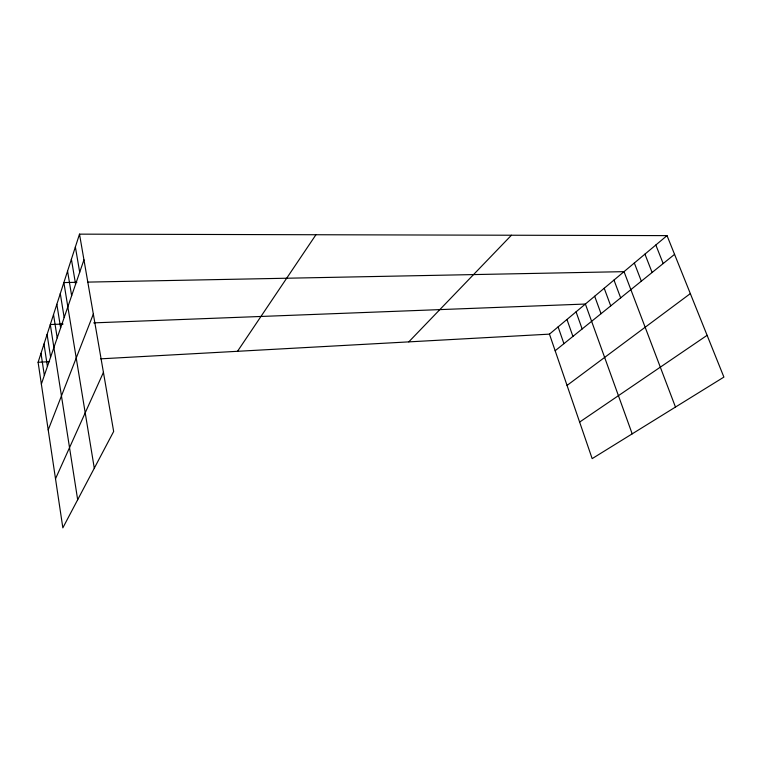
<?xml version="1.0" encoding="UTF-8"?>
<svg xmlns="http://www.w3.org/2000/svg" width="762" height="762" viewBox="0 0 762 762"><rect width="100%" height="100%" fill="white"/><g stroke="black" fill="none" stroke-linecap="round" stroke-linejoin="round"><path stroke-width="1.14" d="M79.505 234.144L113.662 431.463L62.846 527.856L38.1 362.283L79.505 234.144L667.026 235.62L723.9 377.095L592.16 458.629L549.459 334.137L667.026 235.62M41.358 384.105L83.953 259.823M48.206 429.92L93.345 314.049M55.512 478.765L103.432 372.361M237.506 351.311L315.944 234.734M408.775 341.881L511.426 235.229M555.155 350.749L674.561 254.356M567.052 385.41L690.334 293.608M579.625 422.081L707.107 335.318M38.1 362.283L49.559 361.655M100.717 358.835L549.459 334.137M63.084 324.041L50.302 324.536L77.667 499.748M93.707 322.869L585.387 304.038L632.193 433.854M76.867 282.311L63.865 282.569L94.288 468.22M87.516 282.111L624.03 271.653L675.475 407.06M655.825 245.002L663.178 263.547M644.938 254.127L652.11 272.482M634.336 263.004L641.337 281.178M613.981 280.064L620.659 297.866M604.209 288.265L610.724 305.886M594.674 296.247L601.047 313.696M576.053 311.849L582.149 328.955M566.966 319.469L572.919 336.404M558.108 326.898L563.928 343.672M75.371 246.936L79.696 272.244M71.399 259.251L75.59 284.207M67.561 271.12L71.647 295.732M60.293 293.608L64.17 317.554M56.845 304.276L60.627 327.898M53.521 314.573L57.198 337.88M47.092 334.451L50.597 357.14M43.996 344.033L47.415 366.436M41.005 353.311L44.339 375.409"/></g></svg>
